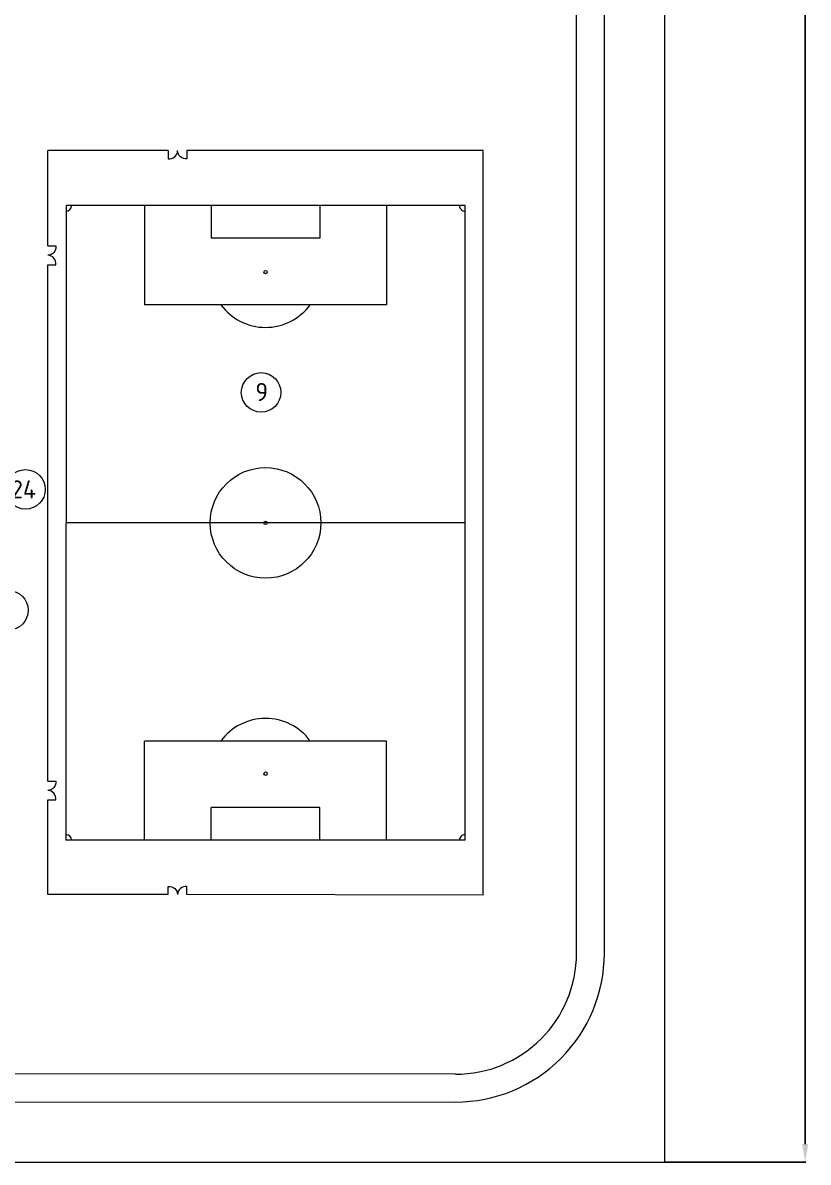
# Model space of a CAD drawing. Header units: metres. Extents: x 6917732 to 8046551, y 3602874 to 4094271.
# Drawn here: x 7388459 to 7518362, y 3622066 to 3810616 of the extents above; entities that cross this region are included whole.
import ezdxf

# ---------------------------------------------------------------- set-up
doc = ezdxf.new("R2010")
doc.units = ezdxf.units.M
doc.header["$LTSCALE"] = 0.5
doc.header["$MEASUREMENT"] = 0
doc.header["$PDMODE"] = 2
doc.header["$PDSIZE"] = 0.1
doc.linetypes.add('03000 - Plant Layout 1$0$CENTER2', pattern=[1.125, 0.75, -0.125, 0.125, -0.125])
doc.linetypes.add('HIDDEN2', pattern=[4.7625, 3.175, -1.5875])
doc.layers.get('0').update_dxf_attribs({"linetype": 'CONTINUOUS'})
doc.layers.get('Defpoints').update_dxf_attribs({"linetype": 'CONTINUOUS'})
doc.layers.add('AN-TEXT', color=7, linetype='CONTINUOUS', lineweight=40)
doc.layers.add('CI-PED-FOOTPATH', color=44, linetype='CONTINUOUS', lineweight=0)
for name, color, linetype in [('CI-CEN', 1, '03000 - Plant Layout 1$0$CENTER2'), ('CI-FENCE', 4, 'FENCELINE1'), ('CI-ROAD', 11, 'CONTINUOUS'), ('CI-YARD', 4, 'CONTINUOUS'), ('DIM SOCCER', 2, 'CONTINUOUS'), ('RD-TXT', 7, 'CONTINUOUS'), ('SOCCER COURT', 17, 'CONTINUOUS'), ('TXT-BLDG NO', 20, 'CONTINUOUS')]:
    doc.layers.add(name, color=color, linetype=linetype)
doc.layers.get('CI-CEN').off()
doc.styles.add('3.5mm', font='ISO3098B.shx', dxfattribs={"height": 3.5})
doc.styles.add('ROMANS', font='ROMANS.shx', dxfattribs={"width": 0.9})
doc.linetypes.add('FENCELINE1', pattern='A,6.35,-2.54,[133,ltypeshp.shx,S=2.54,R=0,X=-2.54,Y=0],-2.54,25.4', length=36.83)
doc.dimstyles.new('1-200', dxfattribs={"dimtxt": 3000, "dimasz": 3000, "dimexe": 1000, "dimexo": 1000, "dimgap": 1000, "dimtad": 1, "dimdec": 0, "dimdsep": 46, "dimtxsty": 'ROMANS', "dimcen": 0, "dimclrd": 5, "dimclre": 5, "dimclrt": 2, "dimadec": 0, "dimazin": 2, "dimtfac": 1, "dimtdec": 0, "dimtmove": 2, "dimatfit": 2, "dimfxl": 1, "dimtolj": 1, "dimtzin": 0, "dimlwd": -1, "dimlwe": -1, "dimarcsym": 0})

# ---------------------------------------------------------------- blocks, each defined once
blk = doc.blocks.new('*D150')
at = {"color": 5, "transparency": 16777216}
for p, q in [((7494656, 4067566), (7517962, 4067566)), ((7517862, 3625066), (7517862, 4064566)), ((7494656, 3622066), (7517962, 3622066))]:
    blk.add_line(p, q, dxfattribs=at)
at = {"color": 5, "lineweight": -3, "transparency": 16777216}
for points in [[(7517362, 4064566), (7518362, 4064566), (7517862, 4067566)], [(7517362, 3625066), (7518362, 3625066), (7517862, 3622066)]]:
    blk.add_solid(points, dxfattribs=at)
at = {"layer": 'Defpoints', "color": 0, "lineweight": -3, "transparency": 16777216}
for p in [(7494556, 4067566, 33), (7517862, 4067566), (7494556, 3622066, 33)]:
    blk.add_point(p, dxfattribs=at)
at = {"color": 2, "lineweight": -3, "transparency": 16777216, "insert": (7515362, 3844816), "char_height": 3000, "attachment_point": 5, "rotation": 90, "style": 'ROMANS', "bg_fill": 3, "box_fill_scale": 1.25, "bg_fill_color": 256, "bg_fill_true_color": 13158600, "bg_fill_transparency": 0}
blk.add_mtext('\\A1;445500', dxfattribs=at)
blk = doc.blocks.new('sdsxdc')
at = {"layer": 'CI-FENCE', "color": 15, "linetype": 'FENCELINE1', "lineweight": 0, "ltscale": 0.5}
for p, q in [((7494656, 3622066, 33), (7494656, 4067566, 33)), ((7412509, 3789461, 33), (7392596, 3789462, 33)), ((7464608, 3789459, 33), (7415607, 3789461, 33)), ((7464602, 3666253), (7464608, 3789459, 33)), ((7392602, 3685135, 5), (7392597, 3770588, 28)), ((7392602, 3683586, 5), (7392602, 3683587, 5)), ((7392603, 3666390), (7392602, 3682038, 4)), ((7412504, 3666352), (7392603, 3666390)), ((7464602, 3666253), (7415601, 3666346)), ((7144417, 3622069, 33), (7494656, 3622066, 33))]:
    blk.add_line(p, q, dxfattribs=at)
at = {"layer": 'CI-FENCE', "color": 15, "lineweight": 0, "ltscale": 0.03, "extrusion": (2.03746e-07, 2.33986e-07, 1), "elevation": 36}
blk.add_lwpolyline([(7412509, 3789461), (7412509, 3788124, 0.4485295), (7414058, 3789461, 0.8780488)], format="xyb", dxfattribs=at)
at = {"layer": 'CI-FENCE', "color": 15, "lineweight": 0, "ltscale": 0.03, "extrusion": (-2.03725e-07, 2.34004e-07, 1), "elevation": 33}
blk.add_lwpolyline([(7415607, 3789461), (7415607, 3788124, -0.4485295), (7414058, 3789461, -0.8780488)], format="xyb", dxfattribs=at)
at = {"layer": 'CI-FENCE', "color": 15, "lineweight": 0, "ltscale": 0.03, "extrusion": (-2.34003e-07, -2.03726e-07, 1), "elevation": 26}
blk.add_lwpolyline([(7392594, 3685135), (7393931, 3685135, -0.4485295), (7392593, 3683587, -0.8780488)], format="xyb", dxfattribs=at)
at = {"layer": 'CI-FENCE', "color": 15, "lineweight": 0, "ltscale": 0.03, "extrusion": (-2.33987e-07, 2.03745e-07, 1), "elevation": 28}
blk.add_lwpolyline([(7392593, 3682038), (7393931, 3682038, 0.4485295), (7392593, 3683587, 0.8780488)], format="xyb", dxfattribs=at)
at = {"layer": 'CI-FENCE', "color": 15, "lineweight": 0, "ltscale": 0.03, "extrusion": (2.03292e-07, -2.34381e-07, 1), "elevation": 1}
blk.add_lwpolyline([(7412504, 3666352), (7412506, 3667689, -0.4485295), (7414053, 3666349, -0.8780488)], format="xyb", dxfattribs=at)
at = {"layer": 'CI-FENCE', "color": 15, "lineweight": 0, "ltscale": 0.03, "extrusion": (-2.04178e-07, -2.33609e-07, 1), "elevation": -2}
blk.add_lwpolyline([(7415601, 3666346), (7415604, 3667683, 0.4485295), (7414053, 3666349, 0.8780488)], format="xyb", dxfattribs=at)
at = {"layer": 'CI-PED-FOOTPATH', "color": 15, "lineweight": 0}
blk.add_line((7392597, 3773686, 29), (7392596, 3789462, 33), dxfattribs=at)
at = {"layer": 'CI-PED-FOOTPATH', "color": 15, "lineweight": 0, "extrusion": (-2.34004e-07, -2.03725e-07, 1), "elevation": 26}
blk.add_lwpolyline([(7392597, 3773686), (7393934, 3773685, -0.4485295), (7392597, 3772137, -0.8780488)], format="xyb", dxfattribs=at)
at = {"layer": 'CI-PED-FOOTPATH', "color": 15, "lineweight": 0, "extrusion": (-2.33986e-07, 2.03746e-07, 1), "elevation": 28}
blk.add_lwpolyline([(7392597, 3770588), (7393934, 3770588, 0.4485295), (7392597, 3772137, 0.8780488)], format="xyb", dxfattribs=at)
at = {"layer": 'CI-ROAD', "color": 15, "lineweight": 0}
for p, q in [((7484656, 3656640), (7484656, 4029698)), ((7480056, 3656640), (7480056, 3923461)), ((7329022, 3632090, 33), (7460036, 3632026, 33))]:
    blk.add_line(p, q, dxfattribs=at)
at = {"layer": 'CI-ROAD', "color": 15, "lineweight": 0, "elevation": 33, "flags": 128}
blk.add_lwpolyline([(7460038, 3636626), (7354042, 3636678, -0.4114769), (7344047, 3646589), (7343822, 3666802, -0.4143254), (7345409, 3668416), (7345409, 3668416)], format="xyb", dxfattribs=at)
at = {"layer": 'CI-ROAD', "color": 15, "lineweight": 0}
for radius in [24600, 20000]:
    blk.add_arc((7460048, 3656626, 33), radius, 269.97194, 359.97311, dxfattribs=at)
at = {"layer": 'CI-YARD', "color": 15, "lineweight": 0}
for centre in [(7428607, 3769360, 30), (7428596, 3727860, 17), (7428607, 3686360, 30)]:
    blk.add_circle(centre, 281, dxfattribs=at)
at = {"layer": 'DIM SOCCER', "color": 15, "lineweight": 0}
blk.add_circle((7428607, 3769360, 30), 9.15, dxfattribs=at)
at = {"layer": 'SOCCER COURT', "color": 15, "linetype": 'Continuous', "lineweight": 0}
for p, q in [((7395607, 3780362, 33), (7395603, 3675362)), ((7461607, 3780359, 33), (7395607, 3780362, 33)), ((7408607, 3780360, 33), (7408607, 3763959)), ((7419607, 3780360, 33), (7419607, 3774961, 33)), ((7437607, 3780360, 33), (7437607, 3774960, 33)), ((7448607, 3780360, 33), (7448607, 3763959)), ((7461603, 3675359), (7461607, 3780359, 33)), ((7437607, 3774960, 33), (7419607, 3774961, 33)), ((7448607, 3763961, 0), (7408607, 3763967)), ((7461605, 3727859, 33), (7395605, 3727862, 33)), ((7408607, 3675360, 33), (7408607, 3691761)), ((7448607, 3691759, 0), (7408607, 3691753)), ((7448607, 3675360, 33), (7448607, 3691761)), ((7437607, 3680761, 33), (7419607, 3680760, 33)), ((7419607, 3675360, 33), (7419607, 3680760, 33)), ((7437607, 3675360, 33), (7437607, 3680761, 33)), ((7461603, 3675359), (7395603, 3675362))]:
    blk.add_line(p, q, dxfattribs=at)
at = {"layer": 'SOCCER COURT', "color": 15, "linetype": 'Continuous', "lineweight": 0, "extrusion": (2.01797e-07, 8.25202e-07, 1)}
blk.add_circle((7428605, 3727860, 38), 9150, dxfattribs=at)
at = {"layer": 'SOCCER COURT', "color": 15, "lineweight": 0}
for centre, start, end in [((7395607, 3780362, 33), 269.99751, 359.99751), ((7461607, 3780362, 33), 180.00249, 270.00249), ((7395603, 3675361, 33), 359.99768, 89.99768)]:
    blk.add_arc(centre, 914, start, end, dxfattribs=at)
at = {"layer": 'SOCCER COURT', "color": 15, "linetype": 'Continuous', "lineweight": 0}
for centre, radius, start, end in [((7428607, 3769360, 30), 9150, 216.16648, 323.82853), ((7428607, 3686360, 30), 9150, 36.17147, 143.83352), ((7395603, 3675362), 914, 359.99751, 89.99751), ((7461602, 3675356), 914, 89.99252, 179.99252)]:
    blk.add_arc(centre, radius, start, end, dxfattribs=at)
blk = doc.blocks.new('A$C65520D9C')
at = {"layer": 'CI-CEN', "color": 8, "linetype": 'HIDDEN2', "lineweight": 0, "ltscale": 2000}
blk.add_blockref('sdsxdc', (-7494656, -4067566, -33), dxfattribs=at)
blk = doc.blocks.new('A$C021B369C')
at = {"layer": 'RD-TXT', "color": 2}
blk.add_blockref('A$C65520D9C', (0, 0), dxfattribs=at)

msp = doc.modelspace()

# ---------------------------------------------------------------- linework, layer by layer
at = {"layer": 'AN-TEXT', "color": 2, "lineweight": 15}
for centre in [(7427869.3, 3749455.6, -0.3), (7388908.5, 3733409.5, -0.3), (7386077, 3713393.7, 66.1)]:
    msp.add_circle(centre, 3267.7, dxfattribs=at)

# ---------------------------------------------------------------- texts
at = {"layer": 'TXT-BLDG NO', "char_height": 3000, "attachment_point": 1, "style": '3.5mm'}
for s, insert in [('9', (7426924.7, 3751020.2, -0.3)), ('24', (7386528.9, 3734905.4, -0.3))]:
    msp.add_mtext_dynamic_manual_height_columns(s, width=34795.731, gutter_width=20, heights=[0], dxfattribs=dict(at, insert=insert))

# ---------------------------------------------------------------- dimensions: what is measured, and where the dimension line sits
at = {"color": 3, "lineweight": -3}
dim = msp.add_linear_dim(base=(7517862.1, 4067566.2, 32.9), p1=(7494555.6, 3622066.2, 66.1), p2=(7494555.6, 4067566.2, 66.1), angle=90, dimstyle='1-200', override={"dimexe": 100, "dimexo": 100, "dimaunit": 1, "dimadec": 3, "dimfxl": 0.088, "dimtfill": 1, "dimarcsym": 2}, dxfattribs=at)
dim.commit()
dim.dimension.update_dxf_attribs({"geometry": '*D150', "text_midpoint": (7515362.1, 3844816.2, 32.9)})

# ---------------------------------------------------------------- next in the draw order: block references
at = {"layer": 'RD-TXT', "color": 2, "lineweight": -3}
msp.add_blockref('A$C021B369C', (7494655.6, 4067566.2, 32.9), dxfattribs=at)

doc.saveas('drawing.dxf')
